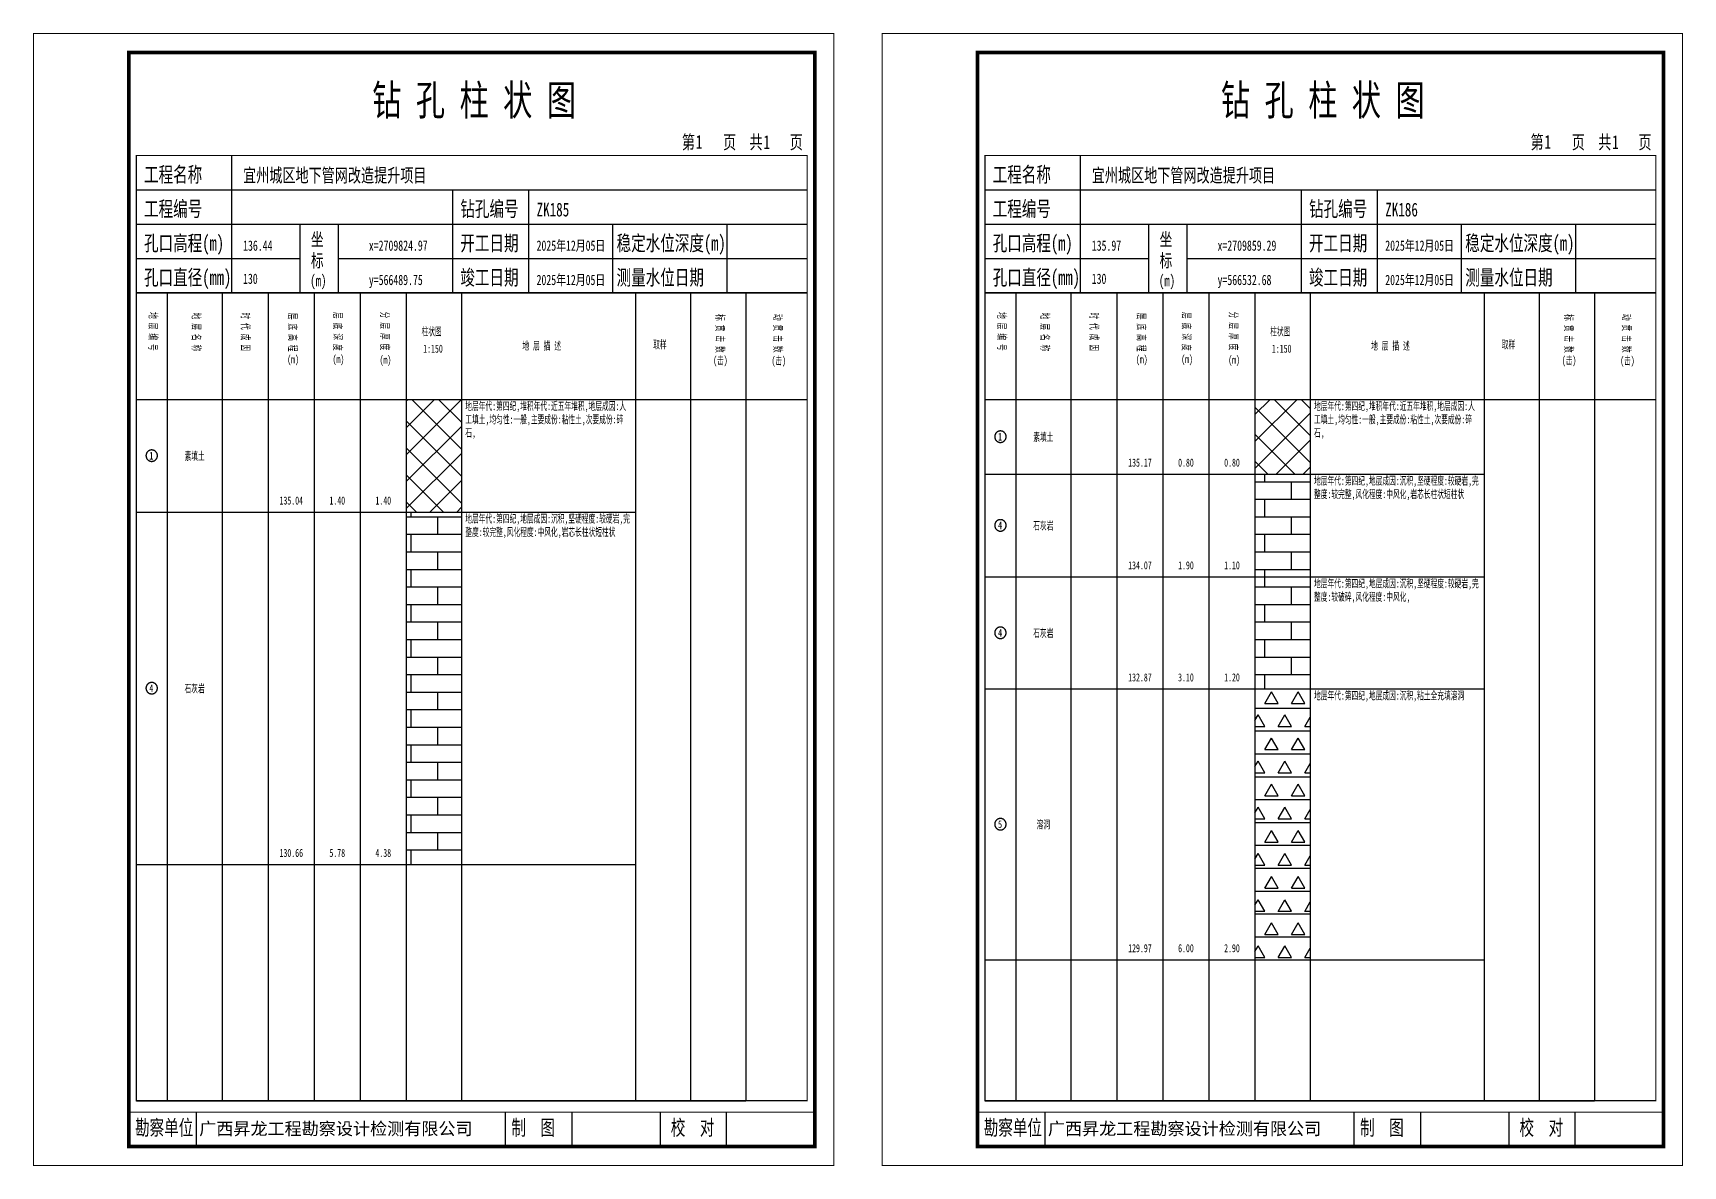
# Model space of a CAD drawing. Header units: millimetres. Extents: x 0 to 2711117, y 0 to 567555.
# Drawn here: x 44091.8 to 44524.7, y -0.1 to 297.1 of the extents above; entities that cross this region are included whole.
import ezdxf
from ezdxf.enums import TextEntityAlignment as Align

# ---------------------------------------------------------------- set-up
doc = ezdxf.new("R2010")
doc.units = ezdxf.units.MM
doc.layers.add('GICAD_POU_TEXTS', color=7, linetype='Continuous')
doc.layers.add('勘察点图例', color=7, linetype='Continuous')
doc.styles.add('HEAD_FONT', font='simfang.ttf', dxfattribs={"width": 0.6})
doc.styles.add('HEAD_FONT2', font='simfang.ttf', dxfattribs={"width": 0.6})
doc.styles.add('HT', font='simhei.ttf')
doc.styles.add('LZ_FONT', font='simfang.ttf', dxfattribs={"width": 0.7, "height": 8})
doc.styles.add('成果图图块', font='simfang.ttf', dxfattribs={"height": 2.5})
doc.styles.add('成果图表体', font='simfang.ttf', dxfattribs={"width": 0.6, "height": 2.1})
pattern_1 = [(45, (0, 0), (-3.5355339, 3.5355339), []), (135, (0, 0), (-3.5355339, -3.5355339), [])]
pattern_2 = [(0, (0, 0), (0, 4.6), []), (90, (0, 0), (-7, 4.6), [4.6, -4.6])]

# ---------------------------------------------------------------- blocks, each defined once
blk = doc.blocks.new('ZK185')
for p, q in [((52, 229), (52, 265)), ((27, 256), (203, 256)), ((110, 229), (110, 256)), ((130, 229), (130, 256)), ((27, 247), (203, 247)), ((70, 229), (70, 247)), ((80, 229), (80, 247)), ((152, 229), (152, 247)), ((182, 229), (182, 247)), ((27, 238), (70, 238)), ((80, 238), (203, 238)), ((27, 229), (35.05, 229)), ((35.05, 229), (35.05, 17)), ((35.05, 229), (49.53, 229)), ((49.53, 229), (49.53, 17)), ((49.53, 229), (61.6, 229)), ((61.6, 229), (61.6, 17)), ((61.6, 229), (73.68, 229)), ((73.68, 229), (73.68, 17)), ((73.68, 229), (85.75, 229)), ((85.75, 229), (85.75, 17)), ((85.75, 229), (97.82, 229)), ((97.82, 229), (97.82, 17)), ((97.82, 229), (112.3, 229)), ((112.3, 229), (112.3, 17)), ((112.3, 229), (157.93, 229)), ((157.93, 229), (157.93, 17)), ((157.93, 229), (172.42, 229)), ((172.42, 229), (172.42, 17)), ((172.42, 229), (186.9, 229)), ((186.9, 229), (186.9, 17)), ((186.9, 229), (203, 229)), ((27, 201), (203, 201)), ((27, 17), (35.05, 17)), ((35.05, 17), (49.53, 17)), ((42.74, 4.95), (42.74, 13.95)), ((42.74, 4.95), (42.74, 13.95)), ((49.53, 17), (61.6, 17)), ((61.6, 17), (73.68, 17)), ((73.68, 17), (85.75, 17)), ((85.75, 17), (97.82, 17)), ((97.82, 17), (112.3, 17)), ((112.3, 17), (157.93, 17)), ((123.83, 4.95), (123.83, 13.95)), ((141.38, 4.95), (141.38, 13.95)), ((157.93, 17), (172.42, 17)), ((164.48, 4.95), (164.48, 13.95)), ((172.42, 17), (186.9, 17)), ((181.84, 4.95), (181.84, 13.95)), ((181.84, 4.95), (181.84, 13.95))]:
    blk.add_line(p, q)
for points, const_width in [([(0, 0), (210, 0), (210, 297), (0, 297)], 0.25), ([(25, 5), (205, 5), (205, 292), (25, 292)], 1), ([(27, 265), (203, 265), (203, 17), (27, 17)], 0.3)]:
    blk.add_lwpolyline(points, close=True, dxfattribs=dict(const_width=const_width))
at = {"const_width": 0.3}
for points in [[(27, 229), (203, 229)], [(25, 14), (205, 14)]]:
    blk.add_lwpolyline(points, dxfattribs=at)
at = {"style": 'LZ_FONT', "width": 0.7}
for s, height, p in [('钻 孔 柱 状 图', 8, (88.9, 275.54)), ('第', 3.6, (170.12, 266.7)), ('1', 3.6, (173.78, 266.75)), ('页', 3.6, (180.96, 266.7)), ('共', 3.6, (187.88, 266.7)), ('1', 3.6, (191.54, 266.7)), ('页', 3.6, (198.44, 266.7)), ('工程名称', 4, (29, 258)), ('宜州城区地下管网改造提升项目', 3.6, (55, 258)), ('工程编号', 4, (29, 249)), ('钻孔编号', 4, (112, 249)), ('ZK185', 3.6, (132, 249)), ('孔口高程(m)', 4, (29, 240)), ('136.44', 2.7, (55, 240)), ('坐', 3.5, (72.79, 241.24)), ('x=2709824.97', 2.7, (88, 240)), ('开工日期', 4, (112, 240)), ('2025年12月05日', 2.7, (132, 240)), ('稳定水位深度(m)', 4, (153, 240)), ('标', 3.5, (72.79, 235.7)), ('孔口直径(mm)', 4, (29, 231)), ('130', 2.7, (54.98, 231.31)), ('(m) ', 3, (72.59, 230.65)), ('竣工日期', 4, (112, 231)), ('2025年12月05日', 2.7, (132, 231)), ('测量水位日期', 4, (153, 231)), ('y=566489.75', 2.7, (88, 231)), ('勘察单位', 4, (26.65, 7.95)), ('制  图', 4, (125.4, 7.95)), ('校  对', 4, (167.22, 7.95))]:
    blk.add_text(s, height=height, dxfattribs=at).set_placement(p)
at = {"style": 'HT'}
blk.add_text('广西昇龙工程勘察设计检测有限公司', height=3.2865, dxfattribs=at).set_placement((43.48, 8.02))
at = {"char_height": 2.1, "width": 22.806, "attachment_point": 1, "rotation": 270, "style": 'HEAD_FONT'}
for s, insert in [('地 层 编 号', (32.46, 223.92)), ('地 层 名 称', (43.79, 223.76)), ('时 代 成 因', (56.67, 223.83)), ('层 底 高 程', (69.07, 223.71)), ('层 底 深 度', (80.9, 223.91)), ('分 层 厚 度', (93.26, 224.01)), ('标 贯 击 数', (181.21, 223.37)), ('动 贯 击 数', (196.38, 223.43))]:
    blk.add_mtext(s, dxfattribs=dict(at, insert=insert))
at = {"char_height": 2.1, "attachment_point": 1}
for s, insert, width, style in [('柱状图', (101.82, 219.87), 7.855, 'HEAD_FONT2'), ('取样', (162.58, 216.44), 7.855, 'HEAD_FONT2'), ('(m)', (66.58, 212.56), 4.7944, 'HEAD_FONT'), ('(m)', (78.47, 212.61), 4.7944, 'HEAD_FONT'), ('(m)', (90.81, 212.43), 4.7944, 'HEAD_FONT'), ('1:150', (102.26, 215.36), 6.9223, 'HEAD_FONT2'), ('地 层 描 述', (128.29, 216.11), 22.0781, 'HEAD_FONT2'), ('(击)', (178.33, 212.31), 7.855, 'HEAD_FONT2'), ('(击)', (193.64, 212.22), 7.855, 'HEAD_FONT2')]:
    blk.add_mtext(s, dxfattribs=dict(at, insert=insert, width=width, style=style))
blk = doc.blocks.new('ZK185_0')
at = {"color": 7}
blk.add_polyline3d([(-1.5, 0.02, 0), (-1.5, -0.06, 0), (-1.49, -0.13, 0), (-1.48, -0.2, 0), (-1.47, -0.28, 0), (-1.46, -0.35, 0), (-1.44, -0.42, 0), (-1.41, -0.49, 0), (-1.39, -0.56, 0), (-1.36, -0.63, 0), (-1.32, -0.69, 0), (-1.29, -0.76, 0), (-1.25, -0.82, 0), (-1.2, -0.88, 0), (-1.16, -0.94, 0), (-1.11, -0.99, 0), (-1.06, -1.04, 0), (-1.01, -1.1, 0), (-0.95, -1.14, 0), (-0.89, -1.19, 0), (-0.83, -1.23, 0), (-0.77, -1.27, 0), (-0.71, -1.31, 0), (-0.64, -1.34, 0), (-0.57, -1.37, 0), (-0.51, -1.4, 0), (-0.44, -1.42, 0), (-0.36, -1.44, 0), (-0.29, -1.46, 0), (-0.22, -1.47, 0), (-0.15, -1.48, 0), (-0.07, -1.48, 0), (0, -1.48, 0), (0.07, -1.48, 0), (0.15, -1.48, 0), (0.22, -1.47, 0), (0.29, -1.46, 0), (0.36, -1.44, 0), (0.44, -1.42, 0), (0.51, -1.4, 0), (0.57, -1.37, 0), (0.64, -1.34, 0), (0.71, -1.31, 0), (0.77, -1.27, 0), (0.83, -1.23, 0), (0.89, -1.19, 0), (0.95, -1.14, 0), (1.01, -1.1, 0), (1.06, -1.04, 0), (1.11, -0.99, 0), (1.16, -0.94, 0), (1.2, -0.88, 0), (1.25, -0.82, 0), (1.29, -0.76, 0), (1.32, -0.69, 0), (1.36, -0.63, 0), (1.39, -0.56, 0), (1.41, -0.49, 0), (1.44, -0.42, 0), (1.46, -0.35, 0), (1.47, -0.28, 0), (1.48, -0.2, 0), (1.49, -0.13, 0), (1.5, -0.06, 0), (1.5, 0.02, 0), (1.5, 0.09, 0), (1.49, 0.16, 0), (1.48, 0.24, 0), (1.47, 0.31, 0), (1.46, 0.38, 0), (1.44, 0.45, 0), (1.41, 0.52, 0), (1.39, 0.59, 0), (1.36, 0.66, 0), (1.32, 0.72, 0), (1.29, 0.79, 0), (1.25, 0.85, 0), (1.2, 0.91, 0), (1.16, 0.97, 0), (1.11, 1.02, 0), (1.06, 1.08, 0), (1.01, 1.13, 0), (0.95, 1.18, 0), (0.89, 1.22, 0), (0.83, 1.26, 0), (0.77, 1.3, 0), (0.71, 1.34, 0), (0.64, 1.37, 0), (0.57, 1.4, 0), (0.51, 1.43, 0), (0.44, 1.45, 0), (0.36, 1.47, 0), (0.29, 1.49, 0), (0.22, 1.5, 0), (0.15, 1.51, 0), (0.07, 1.51, 0), (0, 1.52, 0), (-0.07, 1.51, 0), (-0.15, 1.51, 0), (-0.22, 1.5, 0), (-0.29, 1.49, 0), (-0.36, 1.47, 0), (-0.44, 1.45, 0), (-0.51, 1.43, 0), (-0.57, 1.4, 0), (-0.64, 1.37, 0), (-0.71, 1.34, 0), (-0.77, 1.3, 0), (-0.83, 1.26, 0), (-0.89, 1.22, 0), (-0.95, 1.18, 0), (-1.01, 1.13, 0), (-1.06, 1.08, 0), (-1.11, 1.02, 0), (-1.16, 0.97, 0), (-1.2, 0.91, 0), (-1.25, 0.85, 0), (-1.29, 0.79, 0), (-1.32, 0.72, 0), (-1.36, 0.66, 0), (-1.39, 0.59, 0), (-1.41, 0.52, 0), (-1.44, 0.45, 0), (-1.46, 0.38, 0), (-1.47, 0.31, 0), (-1.48, 0.24, 0), (-1.49, 0.16, 0), (-1.5, 0.09, 0), (-1.5, 0.02, 0)], dxfattribs=at)
at = {"layer": 'GICAD_POU_TEXTS', "color": 7, "style": '成果图图块', "width": 0.7}
blk.add_text('1', height=2, dxfattribs=at).set_placement((-0.09, -0.99), align=Align.CENTER)
blk = doc.blocks.new('ZK185_1')
at = {"color": 7}
blk.add_polyline3d([(-1.5, 0.02, 0), (-1.5, -0.06, 0), (-1.49, -0.13, 0), (-1.48, -0.2, 0), (-1.47, -0.28, 0), (-1.46, -0.35, 0), (-1.44, -0.42, 0), (-1.41, -0.49, 0), (-1.39, -0.56, 0), (-1.36, -0.63, 0), (-1.32, -0.69, 0), (-1.29, -0.76, 0), (-1.25, -0.82, 0), (-1.2, -0.88, 0), (-1.16, -0.94, 0), (-1.11, -0.99, 0), (-1.06, -1.04, 0), (-1.01, -1.1, 0), (-0.95, -1.14, 0), (-0.89, -1.19, 0), (-0.83, -1.23, 0), (-0.77, -1.27, 0), (-0.71, -1.31, 0), (-0.64, -1.34, 0), (-0.57, -1.37, 0), (-0.51, -1.4, 0), (-0.44, -1.42, 0), (-0.36, -1.44, 0), (-0.29, -1.46, 0), (-0.22, -1.47, 0), (-0.15, -1.48, 0), (-0.07, -1.48, 0), (0, -1.48, 0), (0.07, -1.48, 0), (0.15, -1.48, 0), (0.22, -1.47, 0), (0.29, -1.46, 0), (0.36, -1.44, 0), (0.44, -1.42, 0), (0.51, -1.4, 0), (0.57, -1.37, 0), (0.64, -1.34, 0), (0.71, -1.31, 0), (0.77, -1.27, 0), (0.83, -1.23, 0), (0.89, -1.19, 0), (0.95, -1.14, 0), (1.01, -1.1, 0), (1.06, -1.04, 0), (1.11, -0.99, 0), (1.16, -0.94, 0), (1.2, -0.88, 0), (1.25, -0.82, 0), (1.29, -0.76, 0), (1.32, -0.69, 0), (1.36, -0.63, 0), (1.39, -0.56, 0), (1.41, -0.49, 0), (1.44, -0.42, 0), (1.46, -0.35, 0), (1.47, -0.28, 0), (1.48, -0.2, 0), (1.49, -0.13, 0), (1.5, -0.06, 0), (1.5, 0.02, 0), (1.5, 0.09, 0), (1.49, 0.16, 0), (1.48, 0.24, 0), (1.47, 0.31, 0), (1.46, 0.38, 0), (1.44, 0.45, 0), (1.41, 0.52, 0), (1.39, 0.59, 0), (1.36, 0.66, 0), (1.32, 0.72, 0), (1.29, 0.79, 0), (1.25, 0.85, 0), (1.2, 0.91, 0), (1.16, 0.97, 0), (1.11, 1.02, 0), (1.06, 1.08, 0), (1.01, 1.13, 0), (0.95, 1.18, 0), (0.89, 1.22, 0), (0.83, 1.26, 0), (0.77, 1.3, 0), (0.71, 1.34, 0), (0.64, 1.37, 0), (0.57, 1.4, 0), (0.51, 1.43, 0), (0.44, 1.45, 0), (0.36, 1.47, 0), (0.29, 1.49, 0), (0.22, 1.5, 0), (0.15, 1.51, 0), (0.07, 1.51, 0), (0, 1.52, 0), (-0.07, 1.51, 0), (-0.15, 1.51, 0), (-0.22, 1.5, 0), (-0.29, 1.49, 0), (-0.36, 1.47, 0), (-0.44, 1.45, 0), (-0.51, 1.43, 0), (-0.57, 1.4, 0), (-0.64, 1.37, 0), (-0.71, 1.34, 0), (-0.77, 1.3, 0), (-0.83, 1.26, 0), (-0.89, 1.22, 0), (-0.95, 1.18, 0), (-1.01, 1.13, 0), (-1.06, 1.08, 0), (-1.11, 1.02, 0), (-1.16, 0.97, 0), (-1.2, 0.91, 0), (-1.25, 0.85, 0), (-1.29, 0.79, 0), (-1.32, 0.72, 0), (-1.36, 0.66, 0), (-1.39, 0.59, 0), (-1.41, 0.52, 0), (-1.44, 0.45, 0), (-1.46, 0.38, 0), (-1.47, 0.31, 0), (-1.48, 0.24, 0), (-1.49, 0.16, 0), (-1.5, 0.09, 0), (-1.5, 0.02, 0)], dxfattribs=at)
at = {"layer": 'GICAD_POU_TEXTS', "color": 7, "style": '成果图图块', "width": 0.7}
blk.add_text('4', height=2, dxfattribs=at).set_placement((-0.09, -0.99), align=Align.CENTER)
blk = doc.blocks.new('ZK186')
for p, q in [((52, 229), (52, 265)), ((27, 256), (203, 256)), ((110, 229), (110, 256)), ((130, 229), (130, 256)), ((27, 247), (203, 247)), ((70, 229), (70, 247)), ((80, 229), (80, 247)), ((152, 229), (152, 247)), ((182, 229), (182, 247)), ((27, 238), (70, 238)), ((80, 238), (203, 238)), ((27, 229), (35.05, 229)), ((35.05, 229), (35.05, 17)), ((35.05, 229), (49.53, 229)), ((49.53, 229), (49.53, 17)), ((49.53, 229), (61.6, 229)), ((61.6, 229), (61.6, 17)), ((61.6, 229), (73.68, 229)), ((73.68, 229), (73.68, 17)), ((73.68, 229), (85.75, 229)), ((85.75, 229), (85.75, 17)), ((85.75, 229), (97.82, 229)), ((97.82, 229), (97.82, 17)), ((97.82, 229), (112.3, 229)), ((112.3, 229), (112.3, 17)), ((112.3, 229), (157.93, 229)), ((157.93, 229), (157.93, 17)), ((157.93, 229), (172.42, 229)), ((172.42, 229), (172.42, 17)), ((172.42, 229), (186.9, 229)), ((186.9, 229), (186.9, 17)), ((186.9, 229), (203, 229)), ((27, 201), (203, 201)), ((27, 17), (35.05, 17)), ((35.05, 17), (49.53, 17)), ((42.74, 4.95), (42.74, 13.95)), ((42.74, 4.95), (42.74, 13.95)), ((49.53, 17), (61.6, 17)), ((61.6, 17), (73.68, 17)), ((73.68, 17), (85.75, 17)), ((85.75, 17), (97.82, 17)), ((97.82, 17), (112.3, 17)), ((112.3, 17), (157.93, 17)), ((123.83, 4.95), (123.83, 13.95)), ((141.38, 4.95), (141.38, 13.95)), ((157.93, 17), (172.42, 17)), ((164.48, 4.95), (164.48, 13.95)), ((172.42, 17), (186.9, 17)), ((181.84, 4.95), (181.84, 13.95)), ((181.84, 4.95), (181.84, 13.95))]:
    blk.add_line(p, q)
for points, const_width in [([(0, 0), (210, 0), (210, 297), (0, 297)], 0.25), ([(25, 5), (205, 5), (205, 292), (25, 292)], 1), ([(27, 265), (203, 265), (203, 17), (27, 17)], 0.3)]:
    blk.add_lwpolyline(points, close=True, dxfattribs=dict(const_width=const_width))
at = {"const_width": 0.3}
for points in [[(27, 229), (203, 229)], [(25, 14), (205, 14)]]:
    blk.add_lwpolyline(points, dxfattribs=at)
at = {"style": 'LZ_FONT', "width": 0.7}
for s, height, p in [('钻 孔 柱 状 图', 8, (88.9, 275.54)), ('第', 3.6, (170.12, 266.7)), ('1', 3.6, (173.78, 266.75)), ('页', 3.6, (180.96, 266.7)), ('共', 3.6, (187.88, 266.7)), ('1', 3.6, (191.54, 266.7)), ('页', 3.6, (198.44, 266.7)), ('工程名称', 4, (29, 258)), ('宜州城区地下管网改造提升项目', 3.6, (55, 258)), ('工程编号', 4, (29, 249)), ('钻孔编号', 4, (112, 249)), ('ZK186', 3.6, (132, 249)), ('孔口高程(m)', 4, (29, 240)), ('135.97', 2.7, (55, 240)), ('坐', 3.5, (72.79, 241.24)), ('x=2709859.29', 2.7, (88, 240)), ('开工日期', 4, (112, 240)), ('2025年12月05日', 2.7, (132, 240)), ('稳定水位深度(m)', 4, (153, 240)), ('标', 3.5, (72.79, 235.7)), ('孔口直径(mm)', 4, (29, 231)), ('130', 2.7, (54.98, 231.31)), ('(m) ', 3, (72.59, 230.65)), ('竣工日期', 4, (112, 231)), ('2025年12月05日', 2.7, (132, 231)), ('测量水位日期', 4, (153, 231)), ('y=566532.68', 2.7, (88, 231)), ('勘察单位', 4, (26.65, 7.95)), ('制  图', 4, (125.4, 7.95)), ('校  对', 4, (167.22, 7.95))]:
    blk.add_text(s, height=height, dxfattribs=at).set_placement(p)
at = {"style": 'HT'}
blk.add_text('广西昇龙工程勘察设计检测有限公司', height=3.2865, dxfattribs=at).set_placement((43.48, 8.02))
at = {"char_height": 2.1, "width": 22.806, "attachment_point": 1, "rotation": 270, "style": 'HEAD_FONT'}
for s, insert in [('地 层 编 号', (32.46, 223.92)), ('地 层 名 称', (43.79, 223.76)), ('时 代 成 因', (56.67, 223.83)), ('层 底 高 程', (69.07, 223.71)), ('层 底 深 度', (80.9, 223.91)), ('分 层 厚 度', (93.26, 224.01)), ('标 贯 击 数', (181.21, 223.37)), ('动 贯 击 数', (196.38, 223.43))]:
    blk.add_mtext(s, dxfattribs=dict(at, insert=insert))
at = {"char_height": 2.1, "attachment_point": 1}
for s, insert, width, style in [('柱状图', (101.82, 219.87), 7.855, 'HEAD_FONT2'), ('取样', (162.58, 216.44), 7.855, 'HEAD_FONT2'), ('(m)', (66.58, 212.56), 4.7944, 'HEAD_FONT'), ('(m)', (78.47, 212.61), 4.7944, 'HEAD_FONT'), ('(m)', (90.81, 212.43), 4.7944, 'HEAD_FONT'), ('1:150', (102.26, 215.36), 6.9223, 'HEAD_FONT2'), ('地 层 描 述', (128.29, 216.11), 22.0781, 'HEAD_FONT2'), ('(击)', (178.33, 212.31), 7.855, 'HEAD_FONT2'), ('(击)', (193.64, 212.22), 7.855, 'HEAD_FONT2')]:
    blk.add_mtext(s, dxfattribs=dict(at, insert=insert, width=width, style=style))
blk = doc.blocks.new('ZK186_0')
at = {"color": 7}
blk.add_polyline3d([(-1.5, 0.02, 0), (-1.5, -0.06, 0), (-1.49, -0.13, 0), (-1.48, -0.2, 0), (-1.47, -0.28, 0), (-1.46, -0.35, 0), (-1.44, -0.42, 0), (-1.41, -0.49, 0), (-1.39, -0.56, 0), (-1.36, -0.63, 0), (-1.32, -0.69, 0), (-1.29, -0.76, 0), (-1.25, -0.82, 0), (-1.2, -0.88, 0), (-1.16, -0.94, 0), (-1.11, -0.99, 0), (-1.06, -1.04, 0), (-1.01, -1.1, 0), (-0.95, -1.14, 0), (-0.89, -1.19, 0), (-0.83, -1.23, 0), (-0.77, -1.27, 0), (-0.71, -1.31, 0), (-0.64, -1.34, 0), (-0.57, -1.37, 0), (-0.51, -1.4, 0), (-0.44, -1.42, 0), (-0.36, -1.44, 0), (-0.29, -1.46, 0), (-0.22, -1.47, 0), (-0.15, -1.48, 0), (-0.07, -1.48, 0), (0, -1.48, 0), (0.07, -1.48, 0), (0.15, -1.48, 0), (0.22, -1.47, 0), (0.29, -1.46, 0), (0.36, -1.44, 0), (0.44, -1.42, 0), (0.51, -1.4, 0), (0.57, -1.37, 0), (0.64, -1.34, 0), (0.71, -1.31, 0), (0.77, -1.27, 0), (0.83, -1.23, 0), (0.89, -1.19, 0), (0.95, -1.14, 0), (1.01, -1.1, 0), (1.06, -1.04, 0), (1.11, -0.99, 0), (1.16, -0.94, 0), (1.2, -0.88, 0), (1.25, -0.82, 0), (1.29, -0.76, 0), (1.32, -0.69, 0), (1.36, -0.63, 0), (1.39, -0.56, 0), (1.41, -0.49, 0), (1.44, -0.42, 0), (1.46, -0.35, 0), (1.47, -0.28, 0), (1.48, -0.2, 0), (1.49, -0.13, 0), (1.5, -0.06, 0), (1.5, 0.02, 0), (1.5, 0.09, 0), (1.49, 0.16, 0), (1.48, 0.24, 0), (1.47, 0.31, 0), (1.46, 0.38, 0), (1.44, 0.45, 0), (1.41, 0.52, 0), (1.39, 0.59, 0), (1.36, 0.66, 0), (1.32, 0.72, 0), (1.29, 0.79, 0), (1.25, 0.85, 0), (1.2, 0.91, 0), (1.16, 0.97, 0), (1.11, 1.02, 0), (1.06, 1.08, 0), (1.01, 1.13, 0), (0.95, 1.18, 0), (0.89, 1.22, 0), (0.83, 1.26, 0), (0.77, 1.3, 0), (0.71, 1.34, 0), (0.64, 1.37, 0), (0.57, 1.4, 0), (0.51, 1.43, 0), (0.44, 1.45, 0), (0.36, 1.47, 0), (0.29, 1.49, 0), (0.22, 1.5, 0), (0.15, 1.51, 0), (0.07, 1.51, 0), (0, 1.52, 0), (-0.07, 1.51, 0), (-0.15, 1.51, 0), (-0.22, 1.5, 0), (-0.29, 1.49, 0), (-0.36, 1.47, 0), (-0.44, 1.45, 0), (-0.51, 1.43, 0), (-0.57, 1.4, 0), (-0.64, 1.37, 0), (-0.71, 1.34, 0), (-0.77, 1.3, 0), (-0.83, 1.26, 0), (-0.89, 1.22, 0), (-0.95, 1.18, 0), (-1.01, 1.13, 0), (-1.06, 1.08, 0), (-1.11, 1.02, 0), (-1.16, 0.97, 0), (-1.2, 0.91, 0), (-1.25, 0.85, 0), (-1.29, 0.79, 0), (-1.32, 0.72, 0), (-1.36, 0.66, 0), (-1.39, 0.59, 0), (-1.41, 0.52, 0), (-1.44, 0.45, 0), (-1.46, 0.38, 0), (-1.47, 0.31, 0), (-1.48, 0.24, 0), (-1.49, 0.16, 0), (-1.5, 0.09, 0), (-1.5, 0.02, 0)], dxfattribs=at)
at = {"layer": 'GICAD_POU_TEXTS', "color": 7, "style": '成果图图块', "width": 0.7}
blk.add_text('1', height=2, dxfattribs=at).set_placement((-0.09, -0.99), align=Align.CENTER)
blk = doc.blocks.new('ZK186_1')
at = {"color": 7}
blk.add_polyline3d([(-1.5, 0.02, 0), (-1.5, -0.06, 0), (-1.49, -0.13, 0), (-1.48, -0.2, 0), (-1.47, -0.28, 0), (-1.46, -0.35, 0), (-1.44, -0.42, 0), (-1.41, -0.49, 0), (-1.39, -0.56, 0), (-1.36, -0.63, 0), (-1.32, -0.69, 0), (-1.29, -0.76, 0), (-1.25, -0.82, 0), (-1.2, -0.88, 0), (-1.16, -0.94, 0), (-1.11, -0.99, 0), (-1.06, -1.04, 0), (-1.01, -1.1, 0), (-0.95, -1.14, 0), (-0.89, -1.19, 0), (-0.83, -1.23, 0), (-0.77, -1.27, 0), (-0.71, -1.31, 0), (-0.64, -1.34, 0), (-0.57, -1.37, 0), (-0.51, -1.4, 0), (-0.44, -1.42, 0), (-0.36, -1.44, 0), (-0.29, -1.46, 0), (-0.22, -1.47, 0), (-0.15, -1.48, 0), (-0.07, -1.48, 0), (0, -1.48, 0), (0.07, -1.48, 0), (0.15, -1.48, 0), (0.22, -1.47, 0), (0.29, -1.46, 0), (0.36, -1.44, 0), (0.44, -1.42, 0), (0.51, -1.4, 0), (0.57, -1.37, 0), (0.64, -1.34, 0), (0.71, -1.31, 0), (0.77, -1.27, 0), (0.83, -1.23, 0), (0.89, -1.19, 0), (0.95, -1.14, 0), (1.01, -1.1, 0), (1.06, -1.04, 0), (1.11, -0.99, 0), (1.16, -0.94, 0), (1.2, -0.88, 0), (1.25, -0.82, 0), (1.29, -0.76, 0), (1.32, -0.69, 0), (1.36, -0.63, 0), (1.39, -0.56, 0), (1.41, -0.49, 0), (1.44, -0.42, 0), (1.46, -0.35, 0), (1.47, -0.28, 0), (1.48, -0.2, 0), (1.49, -0.13, 0), (1.5, -0.06, 0), (1.5, 0.02, 0), (1.5, 0.09, 0), (1.49, 0.16, 0), (1.48, 0.24, 0), (1.47, 0.31, 0), (1.46, 0.38, 0), (1.44, 0.45, 0), (1.41, 0.52, 0), (1.39, 0.59, 0), (1.36, 0.66, 0), (1.32, 0.72, 0), (1.29, 0.79, 0), (1.25, 0.85, 0), (1.2, 0.91, 0), (1.16, 0.97, 0), (1.11, 1.02, 0), (1.06, 1.08, 0), (1.01, 1.13, 0), (0.95, 1.18, 0), (0.89, 1.22, 0), (0.83, 1.26, 0), (0.77, 1.3, 0), (0.71, 1.34, 0), (0.64, 1.37, 0), (0.57, 1.4, 0), (0.51, 1.43, 0), (0.44, 1.45, 0), (0.36, 1.47, 0), (0.29, 1.49, 0), (0.22, 1.5, 0), (0.15, 1.51, 0), (0.07, 1.51, 0), (0, 1.52, 0), (-0.07, 1.51, 0), (-0.15, 1.51, 0), (-0.22, 1.5, 0), (-0.29, 1.49, 0), (-0.36, 1.47, 0), (-0.44, 1.45, 0), (-0.51, 1.43, 0), (-0.57, 1.4, 0), (-0.64, 1.37, 0), (-0.71, 1.34, 0), (-0.77, 1.3, 0), (-0.83, 1.26, 0), (-0.89, 1.22, 0), (-0.95, 1.18, 0), (-1.01, 1.13, 0), (-1.06, 1.08, 0), (-1.11, 1.02, 0), (-1.16, 0.97, 0), (-1.2, 0.91, 0), (-1.25, 0.85, 0), (-1.29, 0.79, 0), (-1.32, 0.72, 0), (-1.36, 0.66, 0), (-1.39, 0.59, 0), (-1.41, 0.52, 0), (-1.44, 0.45, 0), (-1.46, 0.38, 0), (-1.47, 0.31, 0), (-1.48, 0.24, 0), (-1.49, 0.16, 0), (-1.5, 0.09, 0), (-1.5, 0.02, 0)], dxfattribs=at)
at = {"layer": 'GICAD_POU_TEXTS', "color": 7, "style": '成果图图块', "width": 0.7}
blk.add_text('4', height=2, dxfattribs=at).set_placement((-0.09, -0.99), align=Align.CENTER)
blk = doc.blocks.new('ZK186_2')
at = {"color": 7}
blk.add_polyline3d([(-1.5, 0.02, 0), (-1.5, -0.06, 0), (-1.49, -0.13, 0), (-1.48, -0.2, 0), (-1.47, -0.28, 0), (-1.46, -0.35, 0), (-1.44, -0.42, 0), (-1.41, -0.49, 0), (-1.39, -0.56, 0), (-1.36, -0.63, 0), (-1.32, -0.69, 0), (-1.29, -0.76, 0), (-1.25, -0.82, 0), (-1.2, -0.88, 0), (-1.16, -0.94, 0), (-1.11, -0.99, 0), (-1.06, -1.04, 0), (-1.01, -1.1, 0), (-0.95, -1.14, 0), (-0.89, -1.19, 0), (-0.83, -1.23, 0), (-0.77, -1.27, 0), (-0.71, -1.31, 0), (-0.64, -1.34, 0), (-0.57, -1.37, 0), (-0.51, -1.4, 0), (-0.44, -1.42, 0), (-0.36, -1.44, 0), (-0.29, -1.46, 0), (-0.22, -1.47, 0), (-0.15, -1.48, 0), (-0.07, -1.48, 0), (0, -1.48, 0), (0.07, -1.48, 0), (0.15, -1.48, 0), (0.22, -1.47, 0), (0.29, -1.46, 0), (0.36, -1.44, 0), (0.44, -1.42, 0), (0.51, -1.4, 0), (0.57, -1.37, 0), (0.64, -1.34, 0), (0.71, -1.31, 0), (0.77, -1.27, 0), (0.83, -1.23, 0), (0.89, -1.19, 0), (0.95, -1.14, 0), (1.01, -1.1, 0), (1.06, -1.04, 0), (1.11, -0.99, 0), (1.16, -0.94, 0), (1.2, -0.88, 0), (1.25, -0.82, 0), (1.29, -0.76, 0), (1.32, -0.69, 0), (1.36, -0.63, 0), (1.39, -0.56, 0), (1.41, -0.49, 0), (1.44, -0.42, 0), (1.46, -0.35, 0), (1.47, -0.28, 0), (1.48, -0.2, 0), (1.49, -0.13, 0), (1.5, -0.06, 0), (1.5, 0.02, 0), (1.5, 0.09, 0), (1.49, 0.16, 0), (1.48, 0.24, 0), (1.47, 0.31, 0), (1.46, 0.38, 0), (1.44, 0.45, 0), (1.41, 0.52, 0), (1.39, 0.59, 0), (1.36, 0.66, 0), (1.32, 0.72, 0), (1.29, 0.79, 0), (1.25, 0.85, 0), (1.2, 0.91, 0), (1.16, 0.97, 0), (1.11, 1.02, 0), (1.06, 1.08, 0), (1.01, 1.13, 0), (0.95, 1.18, 0), (0.89, 1.22, 0), (0.83, 1.26, 0), (0.77, 1.3, 0), (0.71, 1.34, 0), (0.64, 1.37, 0), (0.57, 1.4, 0), (0.51, 1.43, 0), (0.44, 1.45, 0), (0.36, 1.47, 0), (0.29, 1.49, 0), (0.22, 1.5, 0), (0.15, 1.51, 0), (0.07, 1.51, 0), (0, 1.52, 0), (-0.07, 1.51, 0), (-0.15, 1.51, 0), (-0.22, 1.5, 0), (-0.29, 1.49, 0), (-0.36, 1.47, 0), (-0.44, 1.45, 0), (-0.51, 1.43, 0), (-0.57, 1.4, 0), (-0.64, 1.37, 0), (-0.71, 1.34, 0), (-0.77, 1.3, 0), (-0.83, 1.26, 0), (-0.89, 1.22, 0), (-0.95, 1.18, 0), (-1.01, 1.13, 0), (-1.06, 1.08, 0), (-1.11, 1.02, 0), (-1.16, 0.97, 0), (-1.2, 0.91, 0), (-1.25, 0.85, 0), (-1.29, 0.79, 0), (-1.32, 0.72, 0), (-1.36, 0.66, 0), (-1.39, 0.59, 0), (-1.41, 0.52, 0), (-1.44, 0.45, 0), (-1.46, 0.38, 0), (-1.47, 0.31, 0), (-1.48, 0.24, 0), (-1.49, 0.16, 0), (-1.5, 0.09, 0), (-1.5, 0.02, 0)], dxfattribs=at)
at = {"layer": 'GICAD_POU_TEXTS', "color": 7, "style": '成果图图块', "width": 0.7}
blk.add_text('4', height=2, dxfattribs=at).set_placement((-0.09, -0.99), align=Align.CENTER)
blk = doc.blocks.new('ZK186_3')
at = {"color": 7}
blk.add_polyline3d([(-1.5, 0.02, 0), (-1.5, -0.06, 0), (-1.49, -0.13, 0), (-1.48, -0.2, 0), (-1.47, -0.28, 0), (-1.46, -0.35, 0), (-1.44, -0.42, 0), (-1.41, -0.49, 0), (-1.39, -0.56, 0), (-1.36, -0.63, 0), (-1.32, -0.69, 0), (-1.29, -0.76, 0), (-1.25, -0.82, 0), (-1.2, -0.88, 0), (-1.16, -0.94, 0), (-1.11, -0.99, 0), (-1.06, -1.04, 0), (-1.01, -1.1, 0), (-0.95, -1.14, 0), (-0.89, -1.19, 0), (-0.83, -1.23, 0), (-0.77, -1.27, 0), (-0.71, -1.31, 0), (-0.64, -1.34, 0), (-0.57, -1.37, 0), (-0.51, -1.4, 0), (-0.44, -1.42, 0), (-0.36, -1.44, 0), (-0.29, -1.46, 0), (-0.22, -1.47, 0), (-0.15, -1.48, 0), (-0.07, -1.48, 0), (0, -1.48, 0), (0.07, -1.48, 0), (0.15, -1.48, 0), (0.22, -1.47, 0), (0.29, -1.46, 0), (0.36, -1.44, 0), (0.44, -1.42, 0), (0.51, -1.4, 0), (0.57, -1.37, 0), (0.64, -1.34, 0), (0.71, -1.31, 0), (0.77, -1.27, 0), (0.83, -1.23, 0), (0.89, -1.19, 0), (0.95, -1.14, 0), (1.01, -1.1, 0), (1.06, -1.04, 0), (1.11, -0.99, 0), (1.16, -0.94, 0), (1.2, -0.88, 0), (1.25, -0.82, 0), (1.29, -0.76, 0), (1.32, -0.69, 0), (1.36, -0.63, 0), (1.39, -0.56, 0), (1.41, -0.49, 0), (1.44, -0.42, 0), (1.46, -0.35, 0), (1.47, -0.28, 0), (1.48, -0.2, 0), (1.49, -0.13, 0), (1.5, -0.06, 0), (1.5, 0.02, 0), (1.5, 0.09, 0), (1.49, 0.16, 0), (1.48, 0.24, 0), (1.47, 0.31, 0), (1.46, 0.38, 0), (1.44, 0.45, 0), (1.41, 0.52, 0), (1.39, 0.59, 0), (1.36, 0.66, 0), (1.32, 0.72, 0), (1.29, 0.79, 0), (1.25, 0.85, 0), (1.2, 0.91, 0), (1.16, 0.97, 0), (1.11, 1.02, 0), (1.06, 1.08, 0), (1.01, 1.13, 0), (0.95, 1.18, 0), (0.89, 1.22, 0), (0.83, 1.26, 0), (0.77, 1.3, 0), (0.71, 1.34, 0), (0.64, 1.37, 0), (0.57, 1.4, 0), (0.51, 1.43, 0), (0.44, 1.45, 0), (0.36, 1.47, 0), (0.29, 1.49, 0), (0.22, 1.5, 0), (0.15, 1.51, 0), (0.07, 1.51, 0), (0, 1.52, 0), (-0.07, 1.51, 0), (-0.15, 1.51, 0), (-0.22, 1.5, 0), (-0.29, 1.49, 0), (-0.36, 1.47, 0), (-0.44, 1.45, 0), (-0.51, 1.43, 0), (-0.57, 1.4, 0), (-0.64, 1.37, 0), (-0.71, 1.34, 0), (-0.77, 1.3, 0), (-0.83, 1.26, 0), (-0.89, 1.22, 0), (-0.95, 1.18, 0), (-1.01, 1.13, 0), (-1.06, 1.08, 0), (-1.11, 1.02, 0), (-1.16, 0.97, 0), (-1.2, 0.91, 0), (-1.25, 0.85, 0), (-1.29, 0.79, 0), (-1.32, 0.72, 0), (-1.36, 0.66, 0), (-1.39, 0.59, 0), (-1.41, 0.52, 0), (-1.44, 0.45, 0), (-1.46, 0.38, 0), (-1.47, 0.31, 0), (-1.48, 0.24, 0), (-1.49, 0.16, 0), (-1.5, 0.09, 0), (-1.5, 0.02, 0)], dxfattribs=at)
at = {"layer": 'GICAD_POU_TEXTS', "color": 7, "style": '成果图图块', "width": 0.7}
blk.add_text('5', height=2, dxfattribs=at).set_placement((-0.09, -0.99), align=Align.CENTER)

msp = doc.modelspace()

# ---------------------------------------------------------------- hatches: boundary and pattern name
at = {"layer": '勘察点图例'}
h = msp.add_hatch(dxfattribs=at)
h.set_pattern_fill('GKSTT', color=256, scale=0.5, style=0, pattern_type=2)
h.set_pattern_definition(pattern_1)
h.paths.add_polyline_path([(44189.75, 171.45), (44204.23, 171.45), (44204.23, 201), (44189.75, 201)])
h = msp.add_hatch(dxfattribs=at)
h.set_pattern_fill('GKSTT', color=256, scale=0.5, style=0, pattern_type=2)
h.set_pattern_definition(pattern_1)
h.paths.add_polyline_path([(44412.43, 181.4), (44426.92, 181.4), (44426.92, 201), (44412.43, 201)])
h = msp.add_hatch(dxfattribs=at)
h.set_pattern_fill('GKSHY', color=256, scale=0.5, style=0, pattern_type=2)
h.set_pattern_definition(pattern_2)
h.paths.add_polyline_path([(44412.43, 154.45), (44426.92, 154.45), (44426.92, 181.4), (44412.43, 181.4)])
h = msp.add_hatch(dxfattribs=at)
h.set_pattern_fill('GKSHY', color=256, scale=0.5, style=0, pattern_type=2)
h.set_pattern_definition(pattern_2)
h.paths.add_polyline_path([(44189.75, 79), (44204.23, 79), (44204.23, 171.45), (44189.75, 171.45)])
h = msp.add_hatch(dxfattribs=at)
h.set_pattern_fill('GKSHY', color=256, scale=0.5, style=0, pattern_type=2)
h.set_pattern_definition(pattern_2)
h.paths.add_polyline_path([(44412.43, 125.05), (44426.92, 125.05), (44426.92, 154.45), (44412.43, 154.45)])
h = msp.add_hatch(dxfattribs=at)
h.set_pattern_fill('RDSYS', color=256, scale=0.5, style=0, pattern_type=2)
h.set_pattern_definition([(0, (0, 0), (3.499999, 6.062178), [3.499999, -3.499999]), (60, (0, 0), (-6.99999965, 9.5e-07), [3.499999, -3.499999]), (120, (3.5, 0), (-6.99999965, -9.5e-07), [3.499999, -3.499999]), (0, (0, 0), (0, 6), [])])
h.paths.add_polyline_path([(44412.43, 54), (44426.92, 54), (44426.92, 125.05), (44412.43, 125.05)])

# ---------------------------------------------------------------- linework, layer by layer
for p, q in [((44341.61, 181.4), (44426.92, 181.4)), ((44426.92, 181.4), (44472.55, 181.4)), ((44118.93, 171.45), (44204.23, 171.45)), ((44204.23, 171.45), (44249.86, 171.45)), ((44341.61, 154.45), (44426.92, 154.45)), ((44426.92, 154.45), (44472.55, 154.45)), ((44341.61, 125.05), (44426.92, 125.05)), ((44426.92, 125.05), (44472.55, 125.05)), ((44118.93, 79), (44204.23, 79)), ((44204.23, 79), (44249.86, 79)), ((44341.61, 54), (44426.92, 54)), ((44426.92, 54), (44472.55, 54))]:
    msp.add_line(p, q, dxfattribs=at)

# ---------------------------------------------------------------- block references
for name, p in [('ZK185', (44091.93, 0)), ('ZK186', (44314.61, 0)), ('ZK186_0', (44345.64, 191.2)), ('ZK185_0', (44122.95, 186.22)), ('ZK186_1', (44345.64, 167.93)), ('ZK186_2', (44345.64, 139.75)), ('ZK185_1', (44122.95, 125.22)), ('ZK186_3', (44345.64, 89.53))]:
    msp.add_blockref(name, p, dxfattribs=at)

# ---------------------------------------------------------------- texts
at = {"layer": '勘察点图例', "style": '成果图表体', "width": 0.6}
for s, p in [('素填土', (44356.9, 191.2)), ('素填土', (44134.22, 186.22)), ('135.17', (44382.25, 184.4)), ('0.80', (44394.32, 184.4)), ('0.80', (44406.4, 184.4)), ('135.04', (44159.57, 174.45)), ('1.40', (44171.64, 174.45)), ('1.40', (44183.71, 174.45)), ('石灰岩', (44356.9, 167.93)), ('134.07', (44382.25, 157.45)), ('1.90', (44394.32, 157.45)), ('1.10', (44406.4, 157.45)), ('石灰岩', (44356.9, 139.75)), ('石灰岩', (44134.22, 125.22)), ('132.87', (44382.25, 128.05)), ('3.10', (44394.32, 128.05)), ('1.20', (44406.4, 128.05)), ('溶洞', (44356.9, 89.53)), ('130.66', (44159.57, 82)), ('5.78', (44171.64, 82)), ('4.38', (44183.71, 82)), ('129.97', (44382.25, 57)), ('6.00', (44394.32, 57)), ('2.90', (44406.4, 57))]:
    msp.add_text(s, height=2.1, dxfattribs=at).set_placement(p, align=Align.MIDDLE)
at = {"layer": '勘察点图例', "char_height": 2.1, "width": 43.6296, "attachment_point": 1, "style": '成果图表体'}
for s, insert in [('地层年代:第四纪,堆积年代:近五年堆积,地层成因:人工填土,均匀性:一般,主要成份:粘性土,次要成份:碎石,', (44205.23, 200.3)), ('地层年代:第四纪,堆积年代:近五年堆积,地层成因:人工填土,均匀性:一般,主要成份:粘性土,次要成份:碎石,', (44427.92, 200.3)), ('地层年代:第四纪,地层成因:沉积,坚硬程度:较硬岩,完整度:较完整,风化程度:中风化,岩芯长柱状短柱状', (44427.92, 180.7)), ('地层年代:第四纪,地层成因:沉积,坚硬程度:较硬岩,完整度:较完整,风化程度:中风化,岩芯长柱状短柱状', (44205.23, 170.75)), ('地层年代:第四纪,地层成因:沉积,坚硬程度:较硬岩,完整度:较破碎,风化程度:中风化,', (44427.92, 153.75)), ('地层年代:第四纪,地层成因:沉积,粘土全充填溶洞', (44427.92, 124.35))]:
    msp.add_mtext(s, dxfattribs=dict(at, insert=insert))

doc.saveas('drawing.dxf')
